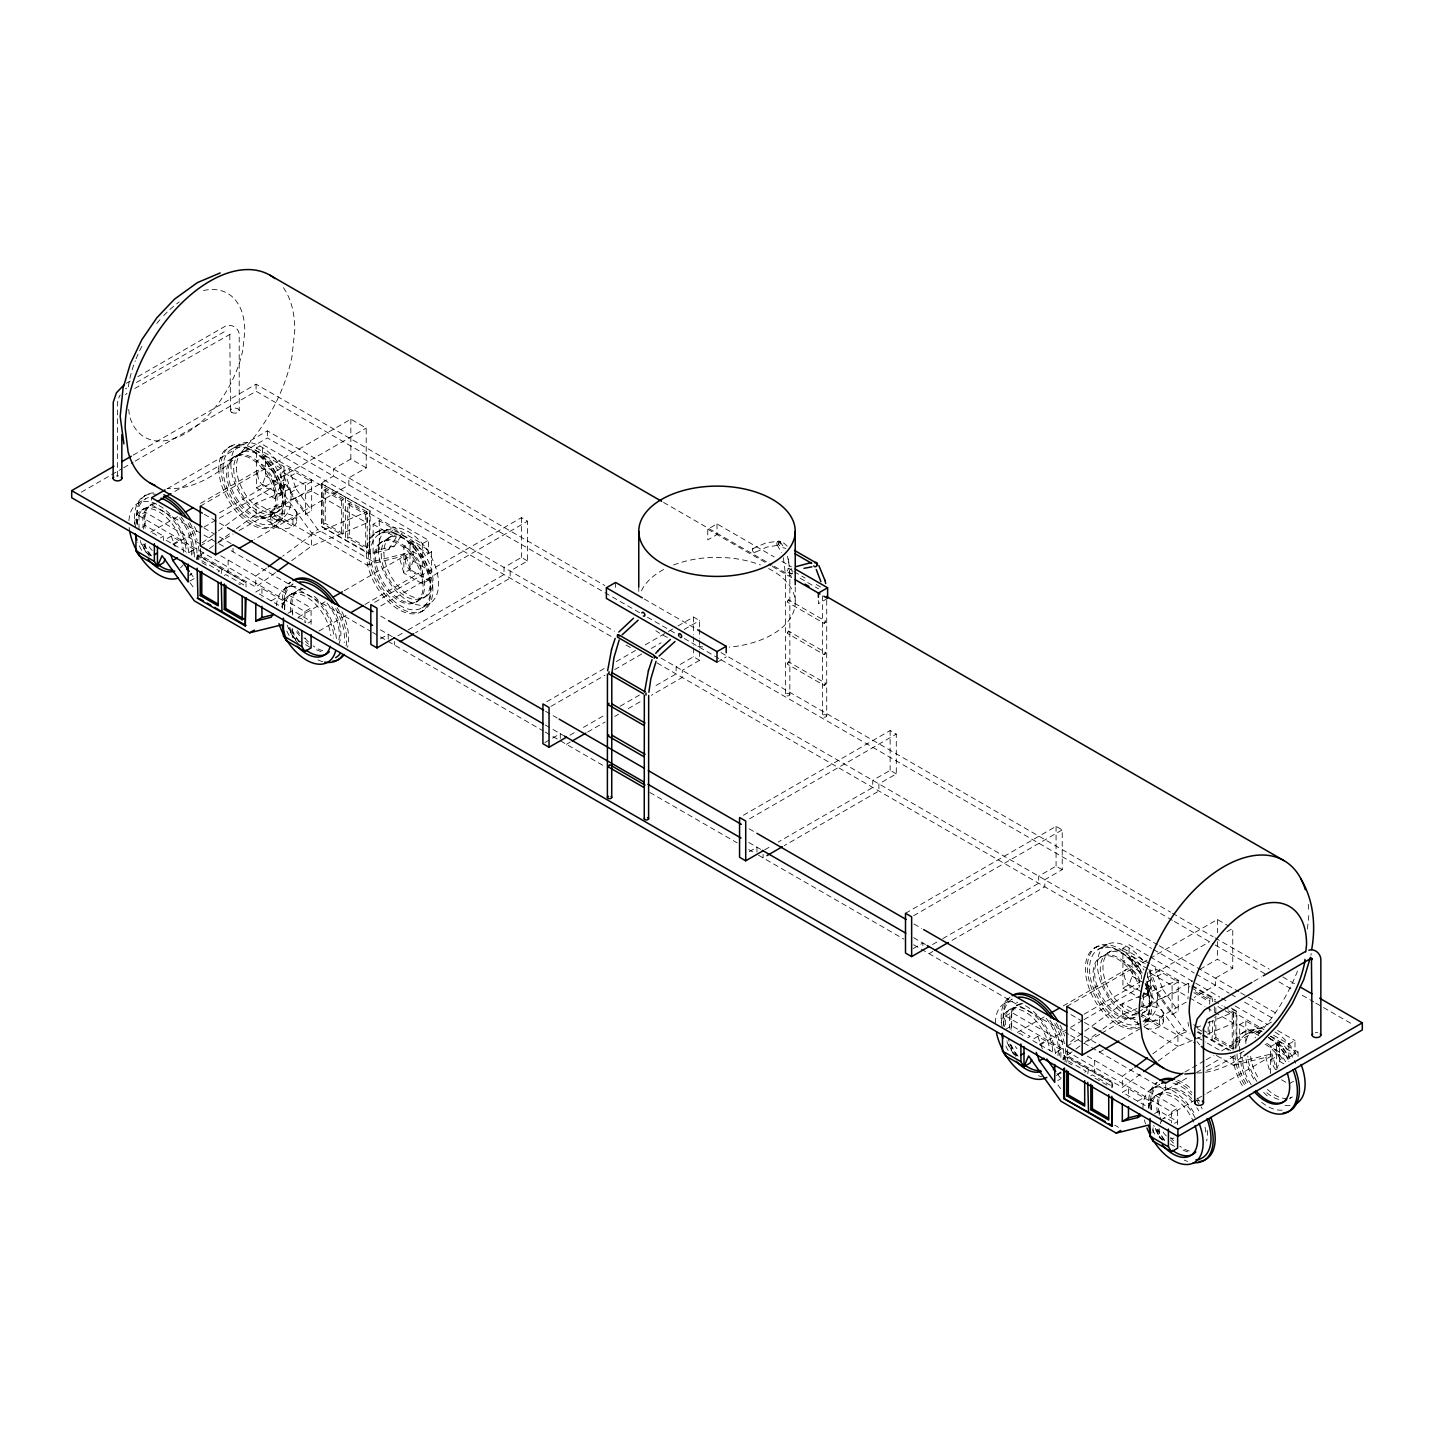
<?xml version="1.0" encoding="UTF-8"?>
<svg xmlns="http://www.w3.org/2000/svg" width="1434" height="1434" viewBox="0 0 1434 1434"><rect width="100%" height="100%" fill="white"/><g stroke="black" fill="none" stroke-linecap="round" stroke-linejoin="round"><path stroke-width="0.75" stroke-dasharray="5 3.75" d="M1307.396 929.053L1308.83 915.537M1310.945 955.313L1311.232 953.556M256.363 487.883L262.512 484.333L265.577 475.909L265.577 455.94L256.363 461.264L274.79 471.911L284.022 466.588L284.022 486.556L280.939 494.981L274.79 498.53L256.363 487.883L256.363 447.964L262.512 444.415L428.443 540.224L428.443 553.524L409.999 542.877L409.999 569.495L428.443 580.143L431.509 571.7L431.509 551.749L413.082 541.102L403.85 546.426L403.85 573.044L422.295 583.692L428.443 580.143M409.999 569.495L405.392 553.524L399.244 557.073L403.85 573.044L409.999 569.495L413.082 561.07L413.082 541.102M1148.347 955.851L1129.06 944.719L1122.912 948.268L1122.912 988.169L1129.06 984.638L1132.125 976.196L1132.125 956.245L1122.912 961.569L1141.339 972.216L1141.339 978.866M1142.88 997.939L1147.487 995.268L1150.57 986.843L1150.57 966.892M1276.547 1069.782L1279.63 1061.357L1279.63 1041.407L1270.399 1046.73L1270.399 1073.331L1265.792 1057.36L1271.94 1053.811L1275.973 1067.792M405.392 553.524L373.127 561.501L317.81 529.576L285.545 484.333L279.415 487.883L274.79 498.53L274.79 471.911M262.512 484.333L280.939 494.981L285.545 484.333M1142.109 997.042L1145.945 988.169L1152.094 984.638L1184.359 1029.863L1190.077 1033.179M1143.794 993.153L1147.487 995.268L1152.094 984.638M281.691 606.887L284.972 601.76L261.938 588.46L255.79 591.991L278.823 605.309L284.972 601.76M388.489 549.509L396.178 537.553L402.327 534.004L379.275 520.703L373.127 524.252L373.127 553.327L388.489 549.509L394.637 545.96L402.327 534.004M1148.222 1107.173L1151.52 1102.047L1128.468 1088.747L1122.32 1092.296L1145.372 1105.596L1151.52 1102.047M125.529 394.816L127.052 393.203M202.266 542.769L216.606 532.211M218.416 530.885L256.077 503.119L311.68 479.906L311.68 510.737L305.532 514.286L290.17 492.74L282.48 471.911L288.628 468.362L311.68 481.681L305.532 485.212L282.48 471.911M275.507 572.578L255.79 587.115L200.473 555.191L207.643 549.903M209.436 548.577L216.606 543.289M218.416 541.962L234.549 530.078M236.341 528.752L256.077 514.214L311.68 490.984L366.979 522.926L366.979 511.83L311.375 535.061L282.695 556.213M266.545 568.097L255.79 576.038L255.79 587.115M291.658 560.694L311.375 546.157L366.979 522.926M1070.606 1041.747L1083.154 1032.498M1084.946 1031.171L1122.625 1003.424L1178.21 980.193L1178.21 1011.042L1172.08 1014.591L1156.7 993.045L1149.028 972.216L1155.177 968.667L1178.21 981.967L1172.08 985.516L1149.028 972.216M1140.263 1074.191L1122.32 1087.42L1067.021 1055.478L1074.191 1050.19M1075.984 1048.881L1083.154 1043.594M1084.946 1042.267L1101.097 1030.365M1102.889 1029.056L1122.625 1014.519L1178.21 991.288L1187.746 996.791M1133.093 1068.402L1122.32 1076.325L1122.32 1087.42M1152.811 1053.865L1177.923 1035.366L1188.23 1031.064M1158.206 1060.981L1177.923 1046.444L1200.581 1036.979M1242.256 1057.109C1228.902 1065.982 1213.2 1072.704 1196.942 1073.008M126.371 383.272L130.189 381.085M137.807 376.676L223.543 327.185C230.282 322.256 240.105 327.938 239.209 336.219L239.209 410.626M136.409 382.502L225.64 330.985M134.76 388.471L230.462 334.068C227.755 333.746 231.555 334.839 229.781 333.674L230.515 410.626M133.165 455.152L256.077 384.187L604.789 585.52M81.308 492.185L121.639 468.9M123.557 467.789L133.165 462.232M135.083 461.139L256.077 391.285L639.672 612.748M144.045 496.164L146.071 494.999M228.257 447.533L230.282 446.368M137.7 503.352L145.587 498.817M231.806 449.021L239.693 444.486M167.043 488.815L267.405 430.863L614.469 631.229M141.625 510.146L144.314 508.586M150.014 505.36L151.538 504.481M233.742 457.016L235.284 456.137M240.912 452.821L243.601 451.262M174.751 491.45L267.405 437.962L612.533 637.216M139.008 529.021L139.008 515.72L145.157 512.171L200.473 544.095M142.091 527.246L145.157 525.471L163.601 536.119L163.601 540.546M150.731 532.122L177.565 516.634M200.581 503.352L260.002 469.043M200.276 506.13L350.846 419.194L366.208 428.067L366.208 467.842L348.838 477.881L348.838 484.979L254.248 539.578M160.518 537.893L163.601 536.119M194.325 549.419L171.273 536.119L165.125 539.668L188.177 552.968L194.325 549.419L194.325 558.364M219.51 512.763L366.208 428.067M172.815 544.095L178.963 540.546M274.79 485.23L284.022 479.906M290.17 476.357L296.3 472.808M173.371 544.777L196.368 531.494M204.04 527.067L217.466 519.323M219.384 518.212L271.151 488.331M290.17 492.74L296.3 489.191L288.628 468.362M200.276 545.906L213.791 538.091M366.208 467.842L350.846 458.97L333.477 469.008L333.477 476.106L235.033 532.928M217.663 542.966L233.097 534.04M197.157 559.654L197.928 554.94L246.039 582.706L246.039 586.99M321.431 483.634L370.295 510.97L369.524 554.223L321.431 526.457L321.431 483.634L370.295 510.97M268.409 517.082L269.95 516.186M275.651 512.978L278.339 511.418M323.726 490.285L325.267 489.406L343.174 499.749L343.174 533.681L341.633 534.577L323.726 524.235L323.726 490.285L341.633 500.627L343.174 499.749M274.378 522.747L282.247 518.194M191.69 574.03L189.682 575.195A45.637 26.35 60 0 0 193.698 571.861M273.894 526.565L275.902 525.4M189.718 581.146L194.325 578.494M221.983 568.814L221.212 573.546M345.469 497.526L345.469 540.331M218.147 571.915L219.671 571.037L201.782 560.694L200.24 561.59L209.185 566.753M224.296 575.464L225.819 574.586L243.726 584.929L242.185 585.807L238.618 583.746M347.781 504.176L349.322 503.28L367.212 513.623L367.212 547.573L365.688 548.451L347.781 538.126L347.781 504.176L365.688 514.519L367.212 513.623M323.726 524.235L325.267 523.338L343.174 533.681M321.431 526.457L370.295 553.775M279.415 487.883L311.68 533.125L317.81 529.576M246.039 582.706L197.157 555.37M347.781 538.126L349.322 537.23L367.212 547.573M375.762 532.695L377.769 531.53M285.205 588.514L293.074 583.961A42.554 24.575 60 0 0 284.631 609.109M379.311 534.183L387.18 529.63M271.151 600.864L277.3 597.315M388.489 533.125L394.637 529.576M289.112 595.289L291.801 593.748M297.501 590.521L299.043 589.643M381.247 542.177L382.77 541.299M388.417 537.965L391.106 536.424M373.127 553.327L379.275 549.778L394.637 545.96M311.68 533.125L366.979 565.05L373.127 561.501M288.055 613.286L292.661 610.633L311.088 621.281L308.023 623.037M139.008 515.72L304.94 611.511L311.088 607.962L311.088 625.708M256.363 447.964L422.295 543.773L428.443 540.224M298.218 617.283L325.07 601.796M344.232 590.718L407.507 554.187M403.85 559.726L413.082 554.402M431.509 551.749L422.295 557.073L403.85 546.426M318.94 631.032L347.709 614.433M364.953 604.467L418.638 573.475M374.686 602.352L521.402 517.656L527.533 521.205L527.533 560.981L510.163 571.019L510.163 578.117L415.573 632.717M380.835 605.901L527.533 521.205M415.914 602.226L417.455 601.348M423.138 598.121L425.826 596.58M421.865 607.908L429.752 603.356M421.399 611.726L423.406 610.561M380.476 638.793L388.202 634.33L388.202 641.428M527.533 560.981L521.402 557.432L504.015 567.47L504.015 574.568L405.571 631.39M397.863 635.854L403.653 632.502M717 523.894L717 534.541L707.787 539.865L707.787 529.218L717 523.894L774.217 556.93M546.766 701.71L606.6 667.151M616.262 661.594L635.567 650.444M645.21 644.87L666.452 632.609M668.387 631.498L676.095 627.034M678.031 625.923L693.482 617.014L699.613 620.563L699.613 627.178M550.979 706.37L605.023 675.163M614.684 669.588L641.715 653.994M651.359 648.419L661.02 642.844M684.179 629.472L699.613 620.563M544.83 742.597L550.62 739.245M552.556 738.134L560.282 733.67L560.282 740.769M699.613 651.484L699.613 660.321L693.482 656.79L676.095 666.81L676.095 673.908L652.936 687.28M569.943 735.194L575.733 731.86M583.441 727.397L604.682 715.136M620.115 706.227L639.421 695.078M699.613 660.321L682.243 670.359L682.243 677.457L651.359 695.293M566.43 744.318L570.284 742.095M587.653 732.057L605.04 722.037M614.684 716.462L618.538 714.24M628.2 708.665L641.697 700.867M717 662.275L726.213 656.951M827.615 598.408L818.402 603.732L818.402 599.466M743.421 815.247L890.138 730.551L896.286 734.1L896.286 773.876L878.899 783.914L878.899 790.994L784.326 845.612M749.57 818.796L896.286 734.1M749.229 851.671L756.955 847.225L756.955 854.323M896.286 773.876L890.138 770.327L872.75 780.365L872.75 787.463L778.178 842.063M764.663 849.86L770.452 846.508M905.499 913.279L1056.069 826.342L1062.218 829.892L1062.218 869.667L1044.83 879.705L1044.83 886.804L950.258 941.403M913.583 915.717L1062.218 829.892M913.225 948.591L922.887 943.016L922.887 946.565M1062.218 869.667L1056.069 866.118L1038.682 876.156L1038.682 883.254L940.256 940.095M932.53 944.54L938.32 941.206M929.035 953.664L932.889 951.441M1140.442 1026.869A45.637 26.35 60 0 1 1094.805 1000.52A45.637 26.35 60 0 1 1094.805 947.838L1096.831 946.673M1004.248 1003.657L1012.135 999.104A42.554 24.575 60 0 0 1003.979 1026.206M1098.354 949.326L1106.241 944.773M1008.174 1010.432L1010.862 1008.873M1016.545 1005.664L1018.086 1004.768M1100.29 957.32L1101.832 956.424M1107.46 953.108L1110.149 951.549M1005.557 1024.88L1005.557 1016.007L1011.705 1012.458L1067.021 1044.4M1005.557 1029.307L1011.705 1025.758L1030.15 1036.406L1027.067 1038.18M1017.28 1032.426L1044.113 1016.921M1063.293 1005.861L1126.55 969.33M1066.824 1006.417L1147.899 959.615M1149.835 958.504L1217.394 919.499L1228.92 926.149M1060.873 1049.724L1037.822 1036.406L1031.673 1039.955L1054.725 1053.273L1060.873 1049.724L1060.873 1058.668M1084.122 1014.179L1140.102 981.86M1147.827 977.396L1209.597 941.744M1226.966 931.706L1232.756 928.354L1232.756 968.129L1215.387 978.167L1215.387 985.266L1194.146 997.526M1039.363 1044.4L1045.511 1040.851M1147.487 981.967L1150.57 980.193M1156.7 976.644L1162.849 973.094M1039.919 1045.063L1068.671 1028.465M1070.589 1027.353L1082.096 1020.721M1084.014 1019.61L1137.7 988.618A11.131 6.435 60 0 1 1124.722 977.809A11.131 6.435 60 0 1 1132.806 970.316A11.131 6.435 60 0 1 1138.937 987.452M1156.7 993.045L1162.849 989.496L1155.177 968.667M1066.824 1046.193L1078.404 1039.507M1200.007 969.294L1217.394 959.256L1232.756 968.129M1099.645 1034.344L1084.212 1043.253L1165.645 1090.27L1188.804 1076.898M1101.581 1033.233L1136.32 1013.175M1138.255 1012.063L1192.299 980.856M1063.705 1059.959L1064.476 1055.227L1112.569 1082.993L1112.569 1087.277M1144.888 1011.723L1142.199 1013.264A34.739 20.058 60 0 0 1146.089 981.286M1144.063 1021.223L1148.795 1018.499M1056.231 1075.482L1058.238 1074.317A45.637 26.35 60 0 0 1061.017 1072.256M1103.427 1049.903L1099.573 1052.126L1099.573 1048.577M1120.796 1039.865L1142.038 1027.604M1143.956 1026.493L1186.42 1001.99M1057.79 1080.555L1060.873 1078.78L1060.873 1072.076M1088.531 1069.119L1087.761 1073.833M1212.017 997.813L1212.788 1001.649M1084.678 1072.22L1086.219 1071.323L1068.312 1060.999L1066.788 1061.877L1072.148 1064.978M1209.722 1004.284L1209.722 1000.036L1208.181 1000.914L1193.859 992.651M1253.746 981.358L1261.364 976.966M1090.826 1075.769L1092.367 1074.873L1110.274 1085.215L1108.733 1086.112L1094.411 1077.83M1188.732 1026.296L1187.961 1022.46M1145.945 988.169L1178.21 1033.412L1184.359 1029.863M1063.705 1055.675L1112.569 1082.993M1232.362 1009.572L1236.843 1011.257L1236.843 1047.645M1225.066 1010.665L1232.218 1014.806L1233.76 1013.928L1233.76 1047.86L1232.218 1048.756L1214.329 1038.413L1214.329 1017.208M1209.722 1021.241L1209.722 1033.986L1208.181 1034.864L1208.181 1022.137M1214.329 1038.413L1215.853 1037.535L1233.76 1047.86M1239.675 1051.373L1239.675 1024.539L1245.823 1020.99L1261.185 1029.863L1255.037 1033.412M1212.017 1040.636L1212.788 1020.918M1242.31 1032.982L1244.318 1031.817M1151.753 1088.818L1159.622 1084.265A42.554 24.575 60 0 0 1151.179 1109.396M1245.859 1034.47L1253.728 1029.935M1184.932 1072.023L1204.237 1060.891M1206.173 1059.78L1213.899 1055.316M1221.607 1050.853L1271.797 1021.886M1137.7 1101.169L1143.83 1097.619M1155.661 1095.594L1158.349 1094.034M1164.049 1090.826L1165.591 1089.93A34.667 20.022 60 0 1 1195.185 1102.513M1196.512 1072.435L1204.237 1067.989M1206.173 1066.878L1221.607 1057.951M1239.675 1053.614L1245.823 1050.064M1216.355 1055.442L1233.527 1065.354L1239.675 1061.805L1271.94 1053.811M1154.585 1113.591L1159.21 1110.92L1177.637 1121.567L1174.571 1123.342M1005.557 1016.007L1171.488 1111.816L1177.637 1108.267L1177.637 1125.995M1273.589 1035.258L1288.843 1044.06L1294.992 1040.51L1294.992 1053.811L1276.547 1043.181L1276.547 1067.577M1195.454 1099.878L1162.849 1118.681A11.131 6.435 60 0 1 1166.38 1118.377M1197.372 1098.767L1205.026 1094.339M1206.944 1093.228L1274.055 1054.492A11.131 6.435 60 0 1 1286.441 1063.526M1270.399 1060.031L1279.63 1054.707M1298.057 1056.482L1298.057 1052.036L1288.843 1057.36L1270.399 1046.73M1293.45 1081.326L1288.843 1083.979L1281.458 1079.73M1292.375 1096.867L1289.686 1098.426A34.739 20.058 60 0 0 1293.593 1094.805M752.814 548.613L766.204 542.805L778.823 541.138A2.097 1.721 -63.2 0 1 780.365 542.016L780.526 543.074A2.348 1.918 -63.2 0 1 779.433 545.045L767.1 547.035L754.947 552.395M789.776 569.854L791.855 568.689M1196.458 1027.622L1200.581 1025.902M1208.826 1022.46L1233.527 1012.135L1233.527 1023.213L1202.642 1036.119M778.823 541.138L777.873 541.532A2.348 1.918 -63.2 0 0 776.78 543.504L776.923 544.562A2.097 1.721 -63.2 0 0 778.465 545.458M366.979 565.05L399.244 557.073M1233.527 1065.354L1265.792 1057.36M788.377 661.773L787.266 664.103L824.138 685.38L825.446 684.627L825.446 683.122L788.557 661.845L787.445 664.157M787.176 546.175C778.572 536.531 773.213 545.798 785.868 548.433M778.501 544.167L779.791 541.909M792.231 570.624C785.975 564.333 784.721 573.958 792.769 573.941M787.248 570.75L788.539 568.491M788.539 599.788L787.248 602.047L824.12 623.342L825.41 622.589L825.41 621.083L788.539 599.788L787.248 602.047M825.41 621.083L824.12 623.342M788.539 631.085L787.248 633.344L824.12 654.621L825.41 653.868L825.41 652.38L788.539 631.085L787.248 633.344M825.41 652.38L824.12 654.621M825.446 683.122L824.138 685.38M781.853 561.339L791.389 566.842M794.077 571.682L805.137 578.081M816.197 584.463L821.736 587.653M800.154 578.207L818.581 588.854M663.548 502.42L772.119 565.104M774.055 566.233L791.514 576.307M707.787 529.218L770.721 565.552M772.317 566.466L791.693 577.669M644.207 598.964L695.705 628.684M721.033 652.631L1170.503 912.114M1172.438 913.243L1213.128 936.725M1215.064 937.854L1269.305 969.169M1282.874 977.002L1294.49 983.706M647.415 617.212L676.472 633.989M684.233 638.471L719.097 658.6M721.033 659.73L1172.438 920.341M1174.374 921.453L1213.128 943.823M1215.064 944.952L1267.369 975.138M1279.003 981.86L1292.554 989.693M1302.233 995.286L1313.867 1001.99M1315.803 1003.101L1321.61 1006.471M1323.546 1007.582L1352.62 1024.36M661.002 658.098L1157.363 944.665M1159.299 945.795L1238.797 991.683M1240.733 992.812L1277.569 1014.071M626.102 645.049L631.91 648.401M657.113 662.956L1151.538 948.412M1153.474 949.523L1194.199 973.041M1196.135 974.152L1229.099 993.188M1231.035 994.3L1236.843 997.67M1244.604 1002.133L1273.697 1018.929M1150.283 956.962L1219.742 997.06M1221.66 998.189L1227.45 1001.524M1235.176 1005.987L1267.979 1024.916M1277.622 1030.49L1294.992 1040.51M1192.443 985.624L1212.788 997.383M1231.286 1008.048L1236.843 1011.257M1191.672 986.072L1215.709 999.946M1122.912 948.268L1149.602 963.684M1151.52 964.777L1189.664 986.807M1191.564 987.901L1222.091 1005.521M1223.991 1006.614L1264.053 1029.737M1195.382 991.772L1209.722 1000.036M1228.4 1010.827L1233.76 1013.928M265.577 455.94L284.022 466.588M1132.125 956.245L1148.724 965.817M1279.63 1041.407L1298.057 1052.036M1217.896 1006.543L1223.274 1009.644M373.127 524.252L396.178 537.553M1239.675 1024.539L1258.873 1035.635M1189.664 997.885L1204.918 1006.704M1206.819 1007.797L1233.527 1023.213M265.577 475.909L284.022 486.556M413.082 561.07L431.509 571.7M1132.125 976.196L1143.185 982.595M1145.031 983.652L1150.57 986.843M1279.63 1061.357L1285.151 1064.548M1129.06 984.638L1141.966 992.077M1193.608 1024.683L1200.76 1028.805M1202.552 1029.845L1209.722 1033.986M1197.444 1028.662L1204.596 1032.803M1122.912 988.169L1141.339 998.817M1197.982 1031.638L1201.692 1033.771M1203.538 1034.846L1231.286 1050.871M1197.211 1032.086L1200.921 1034.219M1202.767 1035.294L1228.669 1050.244M1197.713 1037.571L1205.349 1041.98M1207.249 1043.092L1220.603 1050.799M1230.139 1056.302L1239.675 1061.805M1178.21 1033.412L1195.382 1043.325M1139.205 1012.996L1122.625 1003.424L1122.625 1014.519L1141.697 1025.525M1141.052 1014.071L1177.923 1035.366L1177.923 1046.444L1143.597 1026.619M204.291 514.268L225.622 526.583M380.745 616.136L386.553 619.488M545.547 711.282L557.181 718.004M749.122 828.834L754.947 832.186M913.942 923.98L921.686 928.461M1070.983 1014.645L1082.616 1021.366M1084.552 1022.478L1094.25 1028.088M203.951 527.945L217.52 535.778M219.456 536.908L231.107 543.629M380.386 629.813L394.35 637.879M545.189 724.959L551.014 728.329M552.95 729.44L566.43 737.219M748.781 842.493L763.085 850.774M913.583 937.657L927.493 945.687M1070.624 1028.321L1082.258 1035.043M1084.212 1036.155L1095.845 1042.876M223.417 546.282L151.592 504.822L151.592 497.723M231.089 550.71L370.689 631.318M372.625 632.43L378.451 635.782M380.386 636.911L543.253 730.946M545.189 732.057L551.014 735.409M552.95 736.538L603.356 765.648M649.889 792.5L737.148 842.887M748.781 849.591L752.653 851.832M758.478 855.202L903.886 939.145M913.583 944.755L1068.688 1034.308M1070.624 1035.42L1082.258 1042.142M220.746 555.8L311.088 607.962M1087.295 1056.105L1177.637 1108.267M147.003 553.148L150.695 555.281M289.776 627.267L292.661 637.234L303.721 643.633M305.567 644.691L311.088 647.881M1017.244 1055.567L1011.705 1052.377L1011.705 1045.727M1162.884 1139.671L1159.21 1137.538L1159.21 1128.666M1170.269 1143.92L1177.637 1148.186M1114.702 1125.152L1118.52 1127.357M780.114 541.604L784.523 548.684M777.192 544.974L781.602 552.753M1162.849 989.496L1178.21 1011.042M1057.037 1073.403L1060.873 1078.78M1057.987 1084.946L1060.568 1088.567M296.3 489.191L311.68 510.737M190.489 573.098L193.052 576.701M190.148 582.849L194.02 588.281M1037.822 1036.406L1042.428 1048.917M171.273 536.119L175.127 546.533M1156.897 1129.544L1158.636 1135.531M787.427 556.249L788.216 559.385M783.322 557.683L785.509 574.586L785.509 694.648M788.736 561.859L789.847 574.568L789.847 694.648A2.169 1.255 0 0 1 786.585 695.741A2.169 1.255 0 0 1 786.585 693.554A2.169 1.255 0 0 1 789.847 694.648M788.144 559.009L788.808 562.236M128.684 409.407L129.436 415.537A82.993 47.914 -60 0 0 186.115 433.05A82.993 47.914 -60 0 0 242.794 350.093L244.802 331.397A82.993 47.914 -60 0 0 201.298 291.048M1288.843 1044.06L1288.843 1061.805M1245.823 1020.99L1245.823 1047.824M1236.072 1011.705L1236.072 1048.093M1232.218 1014.806L1232.218 1048.756M1217.394 919.499L1217.394 932.745M1217.394 941.582L1217.394 959.256M1215.853 1007.833L1215.853 1014.196M1215.853 1016.312L1215.853 1037.535M1214.329 1006.596L1214.329 1015.075M1209.722 1006.399L1209.722 1012.763M1188.732 987.775L1188.732 983.491L1187.961 998.924M1172.08 985.516L1172.08 1014.591M1171.488 1111.816L1171.488 1122.894M1165.645 1084.946L1165.645 1090.27M1143.758 1007.475A13.031 7.529 0 0 1 1163.315 1013.981L1163.315 1021.474M1159.497 1019.305L1159.497 1026.798L1141.052 1016.15A13.031 7.529 0 0 1 1158.654 1015.702A13.031 7.529 0 0 1 1160.948 1025.794A13.031 7.529 0 0 1 1143.758 1027.981M1159.21 1110.92L1159.21 1115.365M1153.061 1127.769L1153.061 1134.437M1147.487 995.268L1147.487 968.667L1129.06 958.02L1129.06 944.719M1128.468 1088.747L1128.468 1097.691M1111.816 1083.441L1111.816 1087.725M1094.68 1060.353L1094.68 1071.449M1067.021 1051.05L1067.021 1055.478M1064.476 1055.227L1064.476 1059.511M1056.069 826.342L1056.069 866.118M1011.705 1012.458L1011.705 1030.204M890.138 730.551L890.138 770.327M826.719 600.308L826.719 715.942A2.169 1.255 0 0 1 823.457 717.018A2.169 1.255 0 0 1 823.457 714.849A2.169 1.255 0 0 1 826.719 715.942M822.381 595.881L822.381 715.942M795.225 586.954L795.225 602.531M763.085 854.323L763.085 857.873M699.613 629.401L699.613 638.238M699.613 640.442L699.613 649.279M693.482 617.014L693.482 634.688M693.482 636.893L693.482 645.73M693.482 647.935L693.482 656.79M638.775 586.954L638.775 591.4M615.598 582.437L615.598 588.818M521.402 517.656L521.402 557.432M422.295 543.773L422.295 583.692M394.35 641.428L394.35 644.977M379.275 520.703L379.275 549.778M369.524 511.4L369.524 554.223M365.688 514.519L365.688 548.451M350.846 419.194L350.846 458.97M349.322 503.28L349.322 537.23M341.633 500.627L341.633 534.577M325.267 489.406L325.267 523.338M322.184 483.186L322.184 526.009M305.532 485.212L305.532 514.286M304.94 611.511L304.94 622.607M296.766 513.695L296.766 521.169A13.031 7.529 0 0 1 277.21 527.694A13.031 7.529 0 0 1 277.21 514.663A13.031 7.529 0 0 1 296.766 521.169M292.948 519.018L292.948 526.493L274.503 515.846L274.503 508.371M292.661 610.633L292.661 615.061M292.661 628.361L292.661 637.234M280.939 494.981L280.939 468.362L262.512 457.715L262.512 444.415M270.685 513.695L270.685 521.169M267.405 430.863L267.405 437.962M261.938 588.46L261.938 597.386M256.077 384.187L256.077 391.285M233.025 548.29L233.025 551.839M228.131 560.067L228.131 571.162M200.473 548.541L200.473 555.191M197.928 554.94L197.928 559.224M145.157 512.171L145.157 525.471M145.157 543.217L145.157 552.09M117.498 476.196L117.498 404.065A13.031 7.529 -60 0 1 118.197 399.584M118.735 398.025A13.031 7.529 -60 0 1 120.187 394.977M125.511 388.883A13.031 7.529 -60 0 1 126.712 388.094M116.369 475.963A4.338 2.509 0 0 1 118.61 475.963M1315.39 1032.677A4.338 2.509 0 0 1 1317.631 1032.677M1196.96 1100.685A4.338 2.509 0 0 1 1199.129 1100.362M1173.998 1137.969A11.131 6.435 60 0 1 1170.467 1138.291M1166.38 1135.943A11.131 6.435 60 0 1 1162.849 1131.551M1160.554 1123.79A11.131 6.435 60 0 1 1160.823 1121.585M1168.423 1119.237A11.131 6.435 60 0 1 1170.467 1120.725M1275.686 1069.728A11.131 6.435 60 0 1 1274.055 1054.492M1282.193 1110.131A42.554 24.575 60 0 1 1259.357 1100.416M1245.859 1083.62A42.554 24.575 60 0 1 1237.04 1053.954M1238.062 1045.565A42.554 24.575 60 0 1 1259.357 1033.269M1268.696 1037.535A42.554 24.575 60 0 1 1288.413 1059.045M1242.31 1085.681A45.637 26.35 60 0 1 1232.864 1053.882M1233.025 1050.082A45.637 26.35 60 0 1 1260.074 1032.785M1268.481 1037.391A45.637 26.35 60 0 1 1287.929 1059.332M1247.777 1082.509A34.667 20.022 60 0 1 1241.432 1051.498M1265.129 1044.185A34.667 20.022 60 0 1 1282.462 1062.486M1154.782 1134.115A34.739 20.058 60 0 1 1152.434 1129.221M1148.688 1107.908A34.739 20.058 60 0 1 1167.617 1094.877A34.739 20.058 60 0 1 1193.626 1122.123M1162.347 1140.191A34.739 20.058 60 0 1 1155.123 1127.662M1151.161 1109.934A34.739 20.058 60 0 1 1168.746 1092.905A34.739 20.058 60 0 1 1196.314 1120.581M1164.516 1140.819A42.554 24.575 60 0 1 1157.525 1129.49M1173.12 1083.064A42.554 24.575 60 0 1 1191.69 1094.895M1195.956 1099.717A42.554 24.575 60 0 1 1202.194 1108.841M1145.533 1123.933A42.554 24.575 60 0 1 1144.404 1119.864M1142.934 1108.303A42.554 24.575 60 0 1 1161.522 1086.918A42.554 24.575 60 0 1 1194.307 1113.376M1244.318 1084.516A45.637 26.35 60 0 1 1234.871 1052.717M1235.05 1048.917A45.637 26.35 60 0 1 1262.081 1031.62M1270.506 1036.226A45.637 26.35 60 0 1 1289.955 1058.167M1290.062 1105.578A42.554 24.575 60 0 1 1284.685 1105.291M1267.226 1095.863A42.554 24.575 60 0 1 1262.762 1091.471M1253.728 1079.085A42.554 24.575 60 0 1 1245.949 1059.009M1245.949 1041.012A42.554 24.575 60 0 1 1265.344 1028.303M1275.005 1032.032A42.554 24.575 60 0 1 1296.3 1054.51M1287.284 1098.444A34.739 20.058 60 0 1 1265.613 1087.564M1257.654 1076.826A34.739 20.058 60 0 1 1250.663 1056.428M1270.219 1036.208A34.739 20.058 60 0 1 1295.619 1063.239M1278.68 1099.412A34.739 20.058 60 0 1 1265.971 1092.063M1256.865 1081.451A34.739 20.058 60 0 1 1247.813 1056.033M1269.126 1038.377A34.739 20.058 60 0 1 1289.686 1058.31M1251.219 1084.696A34.667 20.022 60 0 1 1242.149 1057.467M1266.652 1043.307A34.667 20.022 60 0 1 1283.986 1061.608M1187.621 1161.45A45.637 26.35 60 0 1 1184.269 1160.124M1158.098 1134.294A45.637 26.35 60 0 1 1153.689 1125.421M1149.046 1108.554A45.637 26.35 60 0 1 1156.646 1082.545M1175.862 1081.415A45.637 26.35 60 0 1 1191.941 1092.475M1197.031 1098.175A45.637 26.35 60 0 1 1199.398 1101.276M1187.728 1151.861A34.667 20.022 60 0 1 1181.383 1149.154M1173.514 1143.113A34.667 20.022 60 0 1 1170.538 1139.976M1157.346 1112.497A34.667 20.022 60 0 1 1166.469 1089.768A34.667 20.022 60 0 1 1192.228 1101.724M1196.816 1107.765A34.667 20.022 60 0 1 1198.716 1110.83M1205.062 1127.196A34.667 20.022 60 0 1 1205.904 1134.993M1189.27 1150.964A34.667 20.022 60 0 1 1179.716 1146.178M1173.532 1140.693A34.667 20.022 60 0 1 1170.664 1137.395M1161.683 1121.854A34.667 20.022 60 0 1 1165.591 1089.93M1207.231 1130.297A34.667 20.022 60 0 1 1206.603 1140.962M1164.426 1139.797A45.637 26.35 60 0 1 1158.206 1129.651M1151.359 1109.504A45.637 26.35 60 0 1 1157.328 1082.509M1177.87 1080.25A45.637 26.35 60 0 1 1191.278 1088.8M1008.174 1050.548A34.739 20.058 60 0 1 1005.664 1045.709M1001.183 1022.747A34.739 20.058 60 0 1 1025.525 1012.153A34.739 20.058 60 0 1 1049.885 1050.871M1015.935 1056.428A34.739 20.058 60 0 1 1006.955 1040.869M1003.71 1022.962A34.739 20.058 60 0 1 1029.02 1011.078A34.739 20.058 60 0 1 1052.789 1053.148M1017.029 1055.657A42.554 24.575 60 0 1 1009.052 1042.339M1054.689 1023.679A42.554 24.575 60 0 1 1062.917 1059.798M995.429 1023.141A42.554 24.575 60 0 1 1017.746 1002.456M1025.525 1005.754A42.554 24.575 60 0 1 1031.799 1010.145M1033.322 1011.436A42.554 24.575 60 0 1 1055.46 1054.169M1016.993 1048.774A11.131 6.435 60 0 1 1015.362 1046.39M1018.893 1033.215A11.131 6.435 60 0 1 1022.962 1035.563M1011.741 1028.465A34.667 20.022 60 0 1 1023.159 1003.208M1049.831 1020.219A34.667 20.022 60 0 1 1059.099 1055.8M1010.199 1029.343A34.667 20.022 60 0 1 1021.635 1004.105M1046.139 1018.248A34.667 20.022 60 0 1 1057.575 1056.697M1018.104 1056.231A45.637 26.35 60 0 1 1008.21 1039.094M1004.266 1026.457A45.637 26.35 60 0 1 1012.601 995.286M1060.138 1025.113A45.637 26.35 60 0 1 1064.655 1035.94M1067.505 1049.437A45.637 26.35 60 0 1 1066.591 1062.433M1041.765 1076.773A45.637 26.35 60 0 1 1038.467 1075.679M1013.766 1054.187A45.637 26.35 60 0 1 1006.973 1042.07M1002.241 1027.622A45.637 26.35 60 0 1 1010.594 996.451M1056.231 1022.801A45.637 26.35 60 0 1 1064.566 1044.311M1065.283 1048.541A45.637 26.35 60 0 1 1064.96 1061.949M1060.246 1072.148A45.637 26.35 60 0 1 1057.665 1074.55M1137.108 1014.842A34.739 20.058 60 0 1 1104.7 987.847A34.739 20.058 60 0 1 1109.038 952.355A34.739 20.058 60 0 1 1142.199 973.166M1135.298 1019.699A42.554 24.575 60 0 1 1097.924 958.217A42.554 24.575 60 0 1 1145.192 963.738M1148.795 969.348A42.554 24.575 60 0 1 1142.557 1020.416M1139.797 1013.282A34.739 20.058 60 0 1 1107.64 986.825A34.739 20.058 60 0 1 1111.081 951.065A34.739 20.058 60 0 1 1143.956 970.065M1147.379 976.446A34.739 20.058 60 0 1 1141.589 1012.996M1145.712 983.849A42.554 24.575 60 0 1 1122.266 1022.317A42.554 24.575 60 0 1 1091.364 957.966A42.554 24.575 60 0 1 1140.926 973.901M1139.725 982.917A34.667 20.022 60 0 0 1104.413 955.331A34.667 20.022 60 0 0 1100.649 994.354A34.667 20.022 60 0 0 1136.499 1016.491L1134.957 1017.369A34.667 20.022 60 0 1 1098.838 994.694A34.667 20.022 60 0 1 1103.571 956.03A34.667 20.022 60 0 1 1138.847 985.445M1143.203 994.802A34.667 20.022 60 0 1 1142.844 1007.457M1142.145 1001.506A34.667 20.022 60 0 1 1141.303 1008.353M1135.782 1027.766A45.637 26.35 60 0 1 1093.479 992.884A45.637 26.35 60 0 1 1098.193 945.956A45.637 26.35 60 0 1 1141.446 971.302M1147.576 983.688A45.637 26.35 60 0 1 1143.884 1024.754M1094.805 947.838A45.637 26.35 60 0 1 1140.442 974.17M1145.569 984.853A45.637 26.35 60 0 1 1143.221 1024.808M152.345 550.477A11.131 6.435 60 0 1 148.813 546.085M152.345 532.928A11.131 6.435 60 0 1 156.414 535.276M141.625 550.244A34.739 20.058 60 0 1 137.718 542.124M134.473 524.217A34.739 20.058 60 0 1 159.783 512.332A34.739 20.058 60 0 1 183.552 554.402M149.405 556.141A34.739 20.058 60 0 1 140.407 540.564M137.108 524.486A34.739 20.058 60 0 1 161.684 510.307A34.739 20.058 60 0 1 186.241 552.843M182.943 565.121A34.739 20.058 60 0 1 180.487 567.756M145.192 528.16A34.667 20.022 60 0 1 154.818 503.191M181.132 517.065A34.667 20.022 60 0 1 192.568 555.514M143.669 529.056A34.667 20.022 60 0 1 155.087 503.8M179.608 517.961A34.667 20.022 60 0 1 191.027 556.392M129.92 532.426A42.554 24.575 60 0 1 129.06 526.565M128.952 520.614A42.554 24.575 60 0 1 157.023 504.409M158.995 505.467A42.554 24.575 60 0 1 188.912 553.865M146.125 552.233A45.637 26.35 60 0 1 140.424 541.765M135.692 527.318A45.637 26.35 60 0 1 156.503 494.407M189.682 522.496A45.637 26.35 60 0 1 197.193 540.439M198.412 546.139A45.637 26.35 60 0 1 198.734 559.905M150.48 555.37A42.554 24.575 60 0 1 143.472 544.042M137.144 523.948A42.554 24.575 60 0 1 151.807 496.881M188.141 523.392A42.554 24.575 60 0 1 196.386 559.511M151.556 555.926A45.637 26.35 60 0 1 143.275 542.411M137.323 524.037A45.637 26.35 60 0 1 156.539 492.955M194.468 526.601A45.637 26.35 60 0 1 196.816 532.014M201.136 553.13A45.637 26.35 60 0 1 200.437 560.479M305.818 638.184A11.131 6.435 60 0 1 303.918 637.987M299.831 635.638A11.131 6.435 60 0 1 296.3 631.247M297.931 617.893A11.131 6.435 60 0 1 305.818 622.428M322.722 650.678A34.667 20.022 60 0 1 313.168 645.892M308.507 641.93A34.667 20.022 60 0 1 304.116 637.108M292.697 613.322A34.667 20.022 60 0 1 302.323 588.352M331.81 606.582A34.667 20.022 60 0 1 337.599 646.071M321.18 651.556A34.667 20.022 60 0 1 314.835 648.867M308.489 644.224A34.667 20.022 60 0 1 305.46 641.285M299.401 633.649A34.667 20.022 60 0 1 297.501 630.566M290.797 612.193A34.667 20.022 60 0 1 302.574 588.962M327.095 603.105A34.667 20.022 60 0 1 338.89 639.958M322.704 661.63A45.637 26.35 60 0 1 317.721 659.819M298.218 643.776A45.637 26.35 60 0 1 287.141 625.116M282.498 608.267A45.637 26.35 60 0 1 290.116 582.258M337.169 607.658A45.637 26.35 60 0 1 345.917 646.806M299.312 642.235A42.554 24.575 60 0 1 290.977 629.203M335.646 608.536A42.554 24.575 60 0 1 344.196 642.593M299.043 641.088A45.637 26.35 60 0 1 291.658 629.347M284.81 609.199A45.637 26.35 60 0 1 290.779 582.204M341.973 611.762A45.637 26.35 60 0 1 347.548 647.308M295.798 639.887A34.739 20.058 60 0 1 287.911 625.726M284.613 609.647A34.739 20.058 60 0 1 309.17 595.468A34.739 20.058 60 0 1 333.728 638.005M289.112 635.405A34.739 20.058 60 0 1 286.621 630.566M282.139 607.622A34.739 20.058 60 0 1 306.482 597.01A34.739 20.058 60 0 1 330.842 635.728M276.457 605.775A42.554 24.575 60 0 1 298.702 587.313M300.602 587.904A42.554 24.575 60 0 1 306.482 590.629M314.279 596.311A42.554 24.575 60 0 1 336.416 639.026M1138.99 1025.238A13.031 7.529 0 0 1 1137.234 1021.474M1163.315 1013.981A13.031 7.529 0 0 1 1143.758 1020.506M792.321 573.062A2.169 1.273 61 0 1 789.937 572.704A2.169 1.273 61 0 1 789.991 569.764A2.169 1.273 61 0 1 792.339 572.13M768.588 568.581A78.225 45.153 0 0 1 792.142 615.078A78.225 45.153 0 0 1 729.243 647.146M702.732 646.931A78.225 45.153 0 0 1 696.763 646.16M667.366 637.431A78.225 45.153 0 0 1 655.84 630.691M641.446 590.844A78.225 45.153 0 0 1 665.412 568.581M673.568 564.978A78.225 45.153 0 0 1 760.432 564.978M128.325 386.857A82.993 47.914 -60 0 1 135.298 360.741M136.069 358.769A82.993 47.914 -60 0 1 142.522 345.092M156.772 323.528A82.993 47.914 -60 0 1 162.239 317.165M163.655 315.641A82.993 47.914 -60 0 1 179.304 301.911M283.43 287.678A119.936 69.244 -60 0 1 294.795 330.089L291.891 357.102A119.936 69.244 -60 0 1 167.581 488.349M1308.238 904.262A119.936 69.244 -60 0 1 1308.74 910.966M1297.465 971.069A119.936 69.244 -60 0 1 1255.001 1037.786M1234.244 1055.818A119.936 69.244 -60 0 1 1205.976 1070.624M1199.81 1044.902A82.993 47.914 -60 0 1 1197.067 1041.514M311.375 535.061L256.077 503.119L256.077 514.214L311.375 546.157L311.375 535.061M231.788 412.4A4.338 2.509 0 0 0 239.066 411.271A4.338 2.509 0 0 0 233.742 408.188A4.338 2.509 0 0 0 231.788 412.4M257.708 474.134A11.131 6.435 60 0 0 269.52 488.833A11.131 6.435 60 0 0 269.52 473.077A11.131 6.435 60 0 0 257.708 474.134M228.096 472.001A34.667 20.022 60 0 0 264.878 517.764A34.667 20.022 60 0 0 264.878 468.721A34.667 20.022 60 0 0 228.096 472.001M226.554 472.897A34.667 20.022 60 0 0 263.336 518.642A34.667 20.022 60 0 0 263.336 469.617A34.667 20.022 60 0 0 226.554 472.897M218.81 468.416A45.637 26.35 60 0 0 267.208 528.626A45.637 26.35 60 0 0 267.208 464.096A45.637 26.35 60 0 0 218.81 468.416M220.836 467.251A45.637 26.35 60 0 0 269.233 527.461A45.637 26.35 60 0 0 269.233 462.931A45.637 26.35 60 0 0 220.836 467.251M236.413 467.161A34.739 20.058 60 0 0 273.249 512.996A34.739 20.058 60 0 0 273.249 463.863A34.739 20.058 60 0 0 236.413 467.161M223.005 468.506A42.554 24.575 60 0 0 268.14 524.665A42.554 24.575 60 0 0 268.14 464.473A42.554 24.575 60 0 0 223.005 468.506M230.874 463.971A42.554 24.575 60 0 0 276.009 520.13A42.554 24.575 60 0 0 276.009 459.938A42.554 24.575 60 0 0 230.874 463.971M233.724 468.721A34.739 20.058 60 0 0 270.56 514.537A34.739 20.058 60 0 0 270.56 465.423A34.739 20.058 60 0 0 233.724 468.721M405.195 559.296A11.131 6.435 60 0 0 417.007 573.976A11.131 6.435 60 0 0 417.007 558.238A11.131 6.435 60 0 0 405.195 559.296M366.315 553.578A45.637 26.35 60 0 0 414.713 613.788A45.637 26.35 60 0 0 414.713 549.258A45.637 26.35 60 0 0 366.315 553.578M368.323 552.413A45.637 26.35 60 0 0 416.72 612.623A45.637 26.35 60 0 0 416.72 548.093A45.637 26.35 60 0 0 368.323 552.413M378.361 549.114A42.554 24.575 60 0 0 423.514 605.273A42.554 24.575 60 0 0 423.514 545.081A42.554 24.575 60 0 0 378.361 549.114M370.492 553.667A42.554 24.575 60 0 0 415.645 609.826A42.554 24.575 60 0 0 415.645 549.634A42.554 24.575 60 0 0 370.492 553.667M383.9 552.323A34.739 20.058 60 0 0 420.754 598.139A34.739 20.058 60 0 0 420.754 549.025A34.739 20.058 60 0 0 383.9 552.323M381.211 553.865A34.739 20.058 60 0 0 418.065 599.699A34.739 20.058 60 0 0 418.065 550.584A34.739 20.058 60 0 0 381.211 553.865M375.6 557.163A34.667 20.022 60 0 0 412.365 602.907A34.667 20.022 60 0 0 412.365 553.883A34.667 20.022 60 0 0 375.6 557.163M374.059 558.059A34.667 20.022 60 0 0 410.841 603.804A34.667 20.022 60 0 0 410.841 554.761A34.667 20.022 60 0 0 374.059 558.059M274.503 519.018A13.031 7.529 0 0 0 296.318 515.631A13.031 7.529 0 0 0 280.347 506.417A13.031 7.529 0 0 0 274.503 519.018M752.33 549.616A2.169 1.273 61 0 0 754.607 552.502A2.169 1.273 61 0 0 754.678 549.401A2.169 1.273 61 0 0 752.33 549.616"/><path stroke-width="1.5" d="M607.442 674.052L607.389 797.412M644.332 695.347L644.26 818.689M648.67 695.454L648.598 818.689M607.64 670.7L611.583 649.315M644.529 691.977L648.455 670.592M648.867 692.228L650.857 678.73L656.055 661.325M1304.976 959.364L1304.564 963.092A82.993 47.914 -60 0 1 1259.339 1038.144A82.993 47.914 -60 0 1 1201.333 1046.426M1305.765 951.889L1306.571 944.397A82.993 47.914 -60 0 0 1247.885 910.518A82.993 47.914 -60 0 0 1189.198 1012.171L1191.206 1028.554A82.993 47.914 -60 0 0 1195.024 1038.234M1311.662 949.577C1316.018 925.647 1313.544 899.853 1300.781 878.719M611.529 649.494L615.168 638.399M648.401 670.771L652.04 659.694M1310.353 957.356L1303.685 979.763L1292.159 1003.854L1277.067 1025.866L1259.518 1044.382L1244.013 1055.818M619.183 640.03L613.985 657.453L611.798 674.159L611.726 797.412M135.943 535.223L135.943 550.746L139.008 555.639L157.453 566.269L162.06 555.639L194.325 600.864L249.641 632.806L281.906 624.812L286.513 640.783L304.94 651.43L311.088 647.881L311.088 634.581M165.143 559.17L163.601 562.72L157.453 566.269L154.37 561.393L135.943 550.746M1002.491 1033.305L1002.491 1051.05L1005.557 1055.926L1024.001 1066.573L1028.608 1055.926L1060.873 1101.169L1116.19 1133.093L1148.455 1125.116L1150.749 1133.093M1031.673 1059.475L1030.15 1063.024L1024.001 1066.573L1020.918 1061.698L1002.491 1051.05M608.697 734.853L608.697 736.359L643.723 756.578M816.681 564.709L816.681 563.203L794.544 550.423M273.338 613.842L271.151 617.265L255.79 621.065L255.79 603.176M1122.32 1103.481L1122.32 1121.37L1137.7 1117.552L1139.887 1114.146M608.876 703.269L608.697 705.062L643.723 725.281M618.825 632.036L633.523 618.215M622.159 634.796L638.13 620.205M655.714 653.33L657.812 651.018M659.031 656.073L675.002 641.5M609.109 671.739L608.697 673.765L643.723 693.984M645.981 693.034L645.981 695.096M609.074 765.111L608.661 767.136L643.705 787.356M659.694 649.046L670.395 639.51M657.686 651.144L659.837 648.903M268.337 566.788L280.885 557.521M277.3 571.27L288.073 563.329M1134.886 1067.075L1147.433 1057.826M1143.848 1071.556L1156.413 1062.307M654.962 656.18L654.155 658.242M124.471 384.384L116.441 392.808L113.232 402.291L113.143 478.382M1319.674 998.243L1362.3 1022.854L1362.3 1029.953L1177.923 1136.391L71.7 497.723L71.7 490.625L113.949 466.229M121.639 461.802L131.229 456.245M165.107 489.926L151.592 497.723L201.997 526.834M157.381 501.47L170.897 493.672M185.237 512.207L192.909 507.779M154.37 554.743L157.453 552.968M188.177 564.154L188.177 582.043L172.815 560.497L177.422 557.826M215.638 554.779L215.638 515.003L200.276 506.13L200.276 545.906L215.638 554.779L233.025 544.741L372.625 625.332M238.815 548.487L252.33 540.69M200.24 572.202L200.24 595.522L201.782 594.644L217.878 603.947M197.157 568.222L197.928 597.745M224.296 609.414L225.819 608.536L243.726 618.861L242.185 619.757L224.296 609.414L224.296 583.961M221.983 611.637L221.212 582.114M197.157 598.193L245.268 625.959L246.039 597.691M255.79 621.065L261.938 617.516L273.446 614.666M249.641 632.806L254.248 630.135M332.742 597.369L342.314 591.83M351.545 612.228L363.035 605.578M376.963 647.917L376.963 608.141L370.832 604.592L370.832 644.368L376.963 647.917L394.35 637.879M400.14 641.625L413.655 633.828M606.385 587.761L717 651.628L717 662.275L606.385 598.408L606.385 587.761L615.598 582.437L642.307 597.853M549.043 747.257L549.043 707.482L542.912 703.933L542.912 743.708L549.043 747.257L566.43 737.219M717 651.628L726.213 646.304L726.213 652.685M823.815 596.203L827.615 598.408L827.615 587.761L818.402 593.084L818.402 597.333M572.22 740.984L585.735 733.186M745.716 860.794L745.716 821.037L739.568 817.488L739.568 857.263L745.716 860.794L763.085 850.774M766.957 855.632L782.39 846.723M911.648 956.603L911.648 916.828L905.499 913.279L905.499 953.054L911.648 956.603L929.035 946.565M934.825 950.33L948.322 942.514M1049.867 1013.605L1059.457 1008.066M1020.918 1055.048L1024.001 1053.273M1054.725 1064.44L1054.725 1082.329L1039.363 1060.784L1043.97 1058.131M1082.186 1055.065L1082.186 1015.29L1066.824 1006.417L1066.824 1046.193L1082.186 1055.065L1099.573 1045.027M1105.363 1048.792L1118.879 1040.976M1251.846 982.451L1204.703 1009.787L1197.157 1019.054L1194.791 1028.465L1194.791 1102.871M1263.264 975.855L1305.191 951.656M1066.788 1070.373L1066.788 1095.827L1068.312 1094.931L1084.427 1104.234M1063.705 1068.509L1063.705 1098.48L1105.184 1121.531M1090.826 1084.247L1090.826 1109.701L1092.367 1108.823L1108.482 1118.126M1088.531 1111.924L1087.761 1082.401M1183.014 1073.152L1165.645 1083.172L1099.717 1045.117M1063.705 1098.48L1111.816 1126.264L1112.569 1097.978M1122.32 1121.37L1128.468 1117.821L1139.994 1114.971M1137.7 1117.552L1140.765 1115.777M1116.19 1133.093L1120.796 1130.44M71.7 490.625L1177.923 1129.293L1362.3 1022.854M1149.978 1118.466L1149.978 1136.212L1153.061 1141.088L1171.488 1151.735L1177.637 1148.186L1177.637 1134.868M814.745 562.827L815.713 562.415A2.097 1.721 -63.2 0 1 817.237 563.311L817.398 564.351A2.348 1.918 -63.2 0 1 816.304 566.34L815.337 566.735A2.097 1.721 -63.2 0 1 813.813 565.856M220.209 272.944L197.426 282.606L174.482 299.168L156.933 317.685L141.841 339.715L130.315 363.806L123.055 388.255L120.187 416.416L123.916 443.859M796.228 566.573L811.429 562.522M803.99 568.33L811.913 566.824M1308.83 950.186C1315.301 948.179 1321.377 954.309 1320.857 960.708L1320.857 1035.097M653.761 655.051L618.735 634.832L617.427 635.585L617.427 637.09L652.47 657.31M1194.737 1073.224L1184.842 1074.012M795.081 553.757L811.68 563.329M795.207 569.047L827.615 587.761M269.95 275.185L661.612 501.308M805.083 584.14L808.955 586.381M826.414 596.454L1283.986 860.633M795.207 579.694L819.997 593.999M697.605 629.795L726.213 646.304M1300.297 987.058L1311.931 993.78M611.834 672.564L645.031 691.726M611.834 703.861L645.031 723.023M611.834 735.158L645.031 754.32M150.014 482.935L202.355 513.157M227.558 527.712L372.983 611.655M388.489 620.617L543.611 710.171M559.117 719.115L644.422 768.373M648.311 770.614L741.378 824.353M756.883 833.297L906.18 919.499M923.621 929.573L1067.111 1012.404M1094.25 1028.088L1164.049 1068.384M393.956 637.646L543.253 723.847M564.584 736.162L644.081 782.05M647.953 784.29L741.019 838.03M762.35 850.344L905.822 933.176M927.153 945.49L1066.753 1026.081M609.97 764.878L644.995 785.097M283.448 618.162L283.448 635.907L301.875 646.555L304.94 651.43M1149.978 1136.212L1168.423 1146.841L1171.488 1151.735M200.24 595.522L218.147 605.865L218.147 582.527M1066.788 1095.827L1084.678 1106.17L1084.678 1080.698M1090.826 1109.701L1108.733 1120.044L1108.733 1094.59M199.774 598.82L203.485 600.954M207.177 603.087L210.888 605.22M214.58 607.353L246.039 625.511M1108.876 1123.682L1112.569 1125.815M656.127 657.381L657.328 658.045L653.922 656.037M619.363 636.033L617.391 634.957M1046.784 1059.045L1055.747 1071.61M181.526 560.533L189.198 571.306M283.448 635.907L286.513 640.783M818.868 565.57L825.088 580.68M816.269 569.567L820.893 581.612M1036.28 1052.448L1039.363 1060.784M170.503 554.241L172.815 560.497M1151.896 1137.09L1153.061 1141.088M825.016 580.304L825.679 583.53M1312.164 1035.097L1311.429 958.163L1312.074 959.615L1310.515 958.701L1312.11 958.557L1309.385 959.274L1207.177 1019.305L1203.485 1028.626L1203.485 1102.871M1177.923 1129.293L1177.923 1136.391M1168.423 1129.114L1168.423 1146.841M1128.468 1106.636L1128.468 1117.821M1111.816 1096.293L1111.816 1126.264M1092.367 1085.484L1092.367 1108.823M1068.312 1071.61L1068.312 1094.931M1064.476 1068.079L1064.476 1098.05M1024.001 1046.605L1024.001 1066.573M1020.918 1043.952L1020.918 1061.698M795.225 531.279A78.225 45.153 0 0 1 677.888 570.373A78.225 45.153 0 0 1 677.888 492.167A78.225 45.153 0 0 1 795.225 531.279L795.225 584.713M638.775 531.279L638.775 586.954M301.875 631.032L301.875 646.555M261.938 606.331L261.938 617.516M245.268 598.139L245.268 625.959M242.185 596.419L242.185 619.757M225.819 585.197L225.819 608.536M201.782 571.306L201.782 594.644M157.453 546.318L157.453 566.269M154.37 543.647L154.37 561.393M121.836 434.717L121.836 478.382M121.263 477.128A4.338 2.509 0 0 1 117.498 480.892A4.338 2.509 0 0 1 113.734 477.128M1320.266 1033.842A4.338 2.509 0 0 1 1316.502 1037.607A4.338 2.509 0 0 1 1312.737 1033.842M1202.212 1101.097A4.338 2.509 0 0 1 1202.463 1104.485A4.338 2.509 0 0 1 1196.637 1104.915A4.338 2.509 0 0 1 1195.382 1101.617M1293.056 1070.015A45.637 26.35 60 0 1 1287.929 1112.013A45.637 26.35 60 0 1 1248.996 1095.451M1287.105 1072.668A34.667 20.022 60 0 1 1282.462 1102.531A34.667 20.022 60 0 1 1254.266 1091.632M1195.06 1125.833A34.739 20.058 60 0 1 1190.399 1155.75A34.739 20.058 60 0 1 1162.167 1144.834M1161.558 1083.333A42.554 24.575 60 0 1 1165.86 1082.347M1206.962 1118.789A42.554 24.575 60 0 1 1195.956 1159.909M1199.093 1123.342A42.554 24.575 60 0 1 1191.977 1163.619A42.554 24.575 60 0 1 1152.882 1139.851M1151.753 1137.951A42.554 24.575 60 0 1 1146.967 1128.002M1301.068 1064.458A42.554 24.575 60 0 1 1296.3 1103.66M1295.081 1068.85A45.637 26.35 60 0 1 1283.269 1112.909M1286.746 1099.448A34.667 20.022 60 0 1 1255.808 1090.736M1208.844 1118.628A45.637 26.35 60 0 1 1193.249 1162.669M1161.271 1080.232A45.637 26.35 60 0 1 1172.546 1080.322M1160.106 1080.447A45.637 26.35 60 0 1 1174.571 1079.157M1210.87 1117.462A45.637 26.35 60 0 1 1199.057 1161.54M1195.848 1152.004A34.739 20.058 60 0 1 1172.51 1150.391M1046.82 1077.382A42.554 24.575 60 0 1 1004.248 1052.807M1003.173 1050.871A42.554 24.575 60 0 1 996.469 1032.731M1054.599 1066.287A42.554 24.575 60 0 1 1053.345 1069.872M1018.355 997.186A42.554 24.575 60 0 1 1051.086 1018.068M1041.317 1071.359A34.739 20.058 60 0 1 1016.132 1061.285M1002.85 1038.27A34.739 20.058 60 0 1 1001.81 1034.165M1040.51 1070.606A34.739 20.058 60 0 1 1025.023 1065.229M1012.601 995.286A45.637 26.35 60 0 1 1058.238 1021.635M1012.135 995.68A45.637 26.35 60 0 1 1054.151 1019.413M178.336 578.01A42.554 24.575 60 0 1 129.92 532.426M188.051 566A42.554 24.575 60 0 1 186.796 569.567M174.787 571.055A34.739 20.058 60 0 1 148.114 559.368M136.965 540.044A34.739 20.058 60 0 1 135.262 533.86M172.062 570.356A34.739 20.058 60 0 1 158.475 564.924M163.494 496.666A45.637 26.35 60 0 1 186.51 517.459M163.835 494.802A45.637 26.35 60 0 1 191.69 521.331M160.984 498.19A42.554 24.575 60 0 1 181.903 514.268M299.312 582.043A42.554 24.575 60 0 1 332.043 602.925M340.432 653.259A42.554 24.575 60 0 1 335.646 657.686M342.296 655.589A45.637 26.35 60 0 1 324.729 662.096M293.074 580.537A45.637 26.35 60 0 1 335.108 604.27M293.558 580.143A45.637 26.35 60 0 1 339.195 606.492M344.321 654.424A45.637 26.35 60 0 1 332.509 661.235M329.3 651.699A34.739 20.058 60 0 1 305.962 650.086M330.214 646.411A34.739 20.058 60 0 1 297.089 646.142M335.556 651.161A42.554 24.575 60 0 1 285.205 637.664M284.129 635.728A42.554 24.575 60 0 1 278.985 623.647M611.099 796.515A2.169 1.255 0 0 1 610.956 798.362A2.169 1.255 0 0 1 607.783 798.129A2.169 1.255 0 0 1 608.464 796.318M679.071 636.194A2.169 1.237 59 0 1 679.34 633.613A2.169 1.237 59 0 1 681.616 635.979A2.169 1.237 59 0 1 680.164 637.341M647.523 817.613A2.169 1.255 0 0 1 648.311 819.316A2.169 1.255 0 0 1 645.354 819.782A2.169 1.255 0 0 1 644.547 818.061M641.876 612.927A2.169 1.237 59 0 1 643.597 612.659A2.169 1.237 59 0 1 644.888 615.276A2.169 1.237 59 0 1 643.4 615.993M274.934 278.59A119.936 69.244 -60 0 0 180.971 303.793A119.936 69.244 -60 0 0 125.17 428.013L128.056 451.692A119.936 69.244 -60 0 0 155.446 485.552M1305.352 889.761A119.936 69.244 -60 0 0 1211.855 874.615A119.936 69.244 -60 0 0 1139.205 1013.479L1142.109 1037.158A119.936 69.244 -60 0 0 1181.616 1073.797"/></g></svg>
